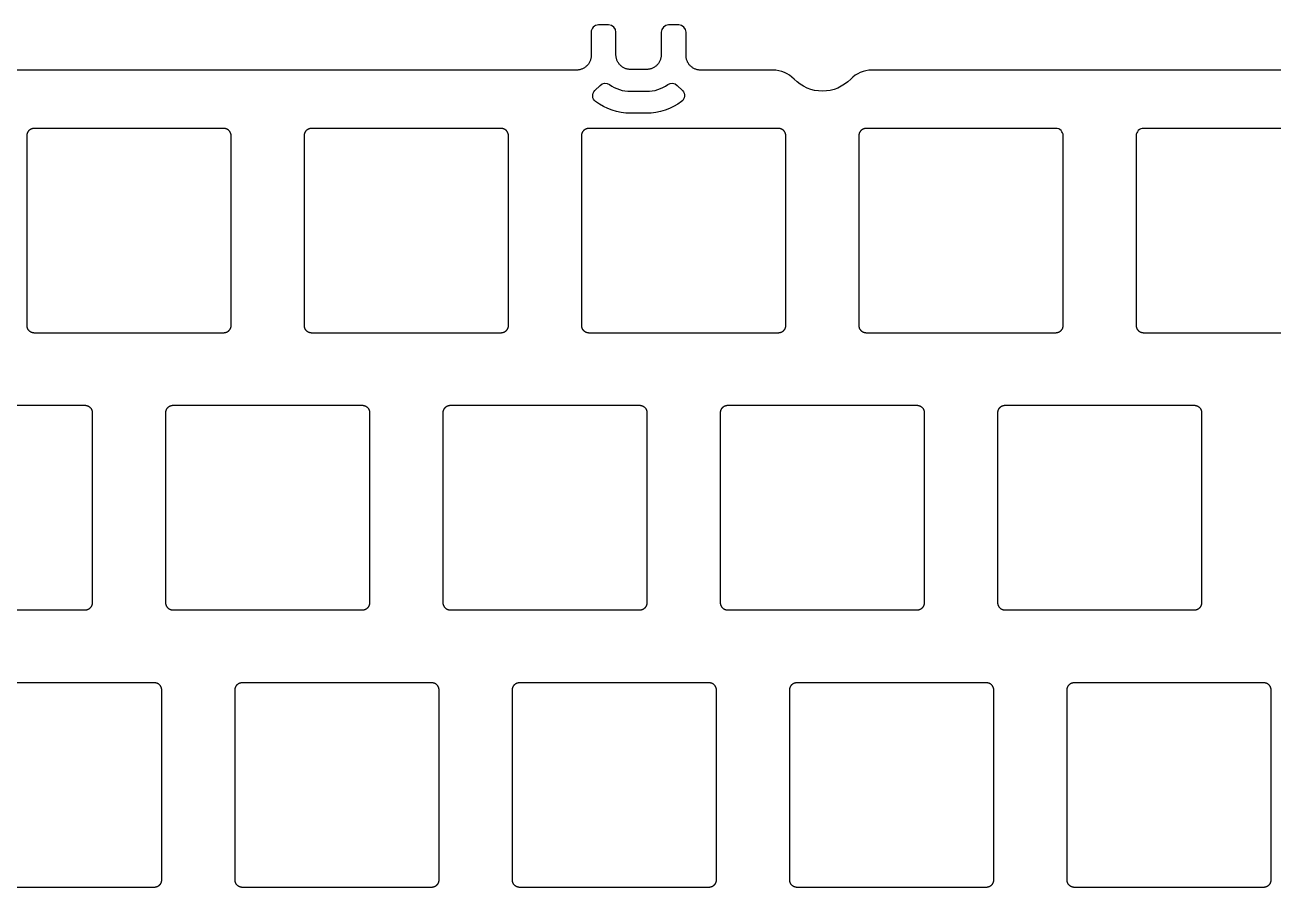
# Model space of a CAD drawing. Header units: millimetres. Extents: x -150 to 155, y -52 to 53.
# Drawn here: x 4.8 to 90.3, y -6.5 to 52.6 of the extents above; entities that cross this region are included whole.
import ezdxf

# ---------------------------------------------------------------- set-up
doc = ezdxf.new("R2010")
doc.units = ezdxf.units.MM
doc.layers.add('图层 01', color=12, linetype='Continuous')

msp = doc.modelspace()

# ---------------------------------------------------------------- linework, layer by layer
at = {"layer": '图层 01'}
for p, q in [((44.81090765569809, 52.55978015515061, 163.593245652259), (44.11090825077758, 52.55978015515018, 163.5932456522591)), ((49.61090825060478, 52.55978015515018, 163.5932456522592), (48.91090765548256, 52.55978015515061, 163.593245652259)), ((43.61090825077804, 52.0597795601142, 163.5932375951024), (43.61091020713206, 50.4660561720369, 163.5932111077866)), ((45.31090765571275, 50.50977229120491, 163.5931611686503), (45.31090765569809, 52.05978015556031, 163.5932255371141)), ((48.41090765548256, 52.05978015555942, 163.5932255371141), (48.41090765546823, 50.50977229145408, 163.59316116865)), ((50.11091020696222, 50.46605307105417, 163.5932110444581), (50.11090825060432, 52.05978075031442, 163.5932375803625)), ((42.61091020713559, 49.46605462212241, 163.5931999049938), (-37.60180401652076, 49.46605462194779, 163.5931997946173)), ((47.41090765546823, 49.50977229146227, 163.5931391294482), (46.31090765571298, 49.50977229146142, 163.5931391294481)), ((56.06934161506273, 49.46605462194279, 163.5931997994124), (51.11091020696164, 49.46605462194321, 163.5931997945843)), ((131.3239671643296, 49.46605462194369, 163.5931998726907), (62.83800406836713, 49.46605462194279, 163.5931998060033)), ((46.31090765400393, 48.00977229122768, 163.5931458424099), (47.41090765546892, 48.00977229122768, 163.5931458424099)), ((47.41090765538911, 46.50977229122768, 163.5931458424103), (46.31090765158683, 46.50977229122719, 163.5931458424102)), ((75.44820163582972, 45.46605462194321, 163.5931350822513), (62.44820163582926, 45.46605462194228, 163.5931350822495)), ((94.44820163582926, 45.4660546219437, 163.5931350822539), (81.44820163582995, 45.46605462194278, 163.5931350822522)), ((75.94820163582949, 31.9660546220797, 163.5930740151336), (75.94820163582949, 44.96605462194728, 163.5931328205063)), ((80.94820163582926, 44.96605462194779, 163.5931328205071), (80.94820163582926, 31.96605462208012, 163.5930740151342))]:
    msp.add_line(p, q, dxfattribs=at)
for points in [[(43.86141791186207, 48.0602825534732), (44.21925758815973, 48.41812222927669)], [(49.50255772167816, 48.41812222457869), (49.86039739809939, 48.06028254807768)]]:
    msp.add_lwpolyline(points, dxfattribs=at)
at = {"layer": '图层 01', "extrusion": (-2.42e-14, -1.6114294306e-05, 0.9999999998701646)}
msp.add_arc((44.11090825078154, 52.06241633803301, 163.5923986672516), 0.5, 90, 180.0000681935545, dxfattribs=at)
at = {"layer": '图层 01', "extrusion": (1e-14, -4.02302897786e-05, 0.9999999991907619)}
msp.add_arc((44.81090765569656, 52.06636151629624, 163.5911310246872), 0.5, 5.732123e-10, 90, dxfattribs=at)
at = {"layer": '图层 01', "extrusion": (9.2e-15, -4.02302898355e-05, 0.9999999991907619)}
msp.add_arc((48.91090765548105, 52.06636151630554, 163.5911310246842), 0.5, 90, 179.999999999531, dxfattribs=at)
at = {"layer": '图层 01', "extrusion": (6.77e-14, -1.61438123545e-05, 0.9999999998696887)}
msp.add_arc((49.6109082505937, 52.06242116696167, 163.5923971157164), 0.5, 6.81935024766e-05, 90, dxfattribs=at)
at = {"layer": '图层 01'}
for centre, radius, start, end in [((56.06934161506273, 47.46605462194279, 163.5931998026139), 2, 43.68502448767969, 90), ((62.83800406836792, 47.46605462194321, 163.5931998092048), 2, 90.00000000001953, 136.314975731624), ((46.31090766206193, 50.5097722974495, 163.5931458424098), 2.500000006221852, 234.5940681282981, 269.9999998153214), ((47.41090765573585, 50.50977229108307, 163.5931458424098), 2.499999999854936, 269.9999999938836, 305.4059317649646)]:
    msp.add_arc(centre, radius, start, end, dxfattribs=at)
at = {"layer": '图层 01', "extrusion": (0, 0, -1)}
for centre, radius, start, end in [((-59.45367293109097, 50.69849992980912, -163.5931998050249), 2.68000012019154, 270.0000026961951, 316.3149755123134), ((-59.45367277025411, 50.6984998879264, -163.5931998050253), 2.680000078308693, 223.6850242683644, 269.999999257664), ((-44.21497130221223, 47.70672916263476, -163.5931458424101), 0.500000000000406, 306.7867893886049, 45.00000003946365), ((-44.57281097850887, 48.064568838441, -163.5931458424101), 0.4999999999991199, 45.00000003946365, 125.4059318717914), ((-49.14900433104572, 48.06456883402541, -163.5931458424101), 0.499999999999763, 54.59406823488357, 135.0000000063746), ((-49.50684400746627, 47.70672915752515, -163.5931458424099), 0.5, 135.0000000064598, 233.2132107097109), ((-46.31090766327088, 50.50977229865549, -163.5931458424098), 4.000000007428752, 270.0000001673585, 306.7867893886058), ((-47.41090765577553, 50.50977229104117, -163.5931458424099), 3.999999999814917, 233.2132107096712, 270.0000000055367)]:
    msp.add_arc(centre, radius, start, end, dxfattribs=at)
at = {"layer": '图层 01', "extrusion": (-1.61e-13, -4.5234901567e-06, 0.9999999999897692)}
msp.add_arc((75.44820163585628, 44.96679463341376, 163.5929294153148), 0.5, 0, 90.00000000002605, dxfattribs=at)
at = {"layer": '图层 01', "extrusion": (-1.041e-13, -4.5234902704e-06, 0.9999999999897692)}
msp.add_arc((81.44820163584664, 44.96679463343198, 163.5929294153144), 0.5, 89.99999999994789, 179.9999999999479, dxfattribs=at)
at = {"layer": '图层 01', "extrusion": (-5.6013879113e-06, -5.6013961979e-06, 0.9999999999686243)}
msp.add_rational_spline([(43.61091020713206, 50.4660561720369, 163.5932111077866), (43.61091175753938, 49.46605462187981, 163.5932055063904), (42.61091020713559, 49.46605462212241, 163.5931999049938)], [1, 0.7071062330364335, 1], degree=2, dxfattribs=at)
at = {"layer": '图层 01', "extrusion": (-1.10196013453e-05, 1.10196008905e-05, -0.9999999998785684)}
msp.add_rational_spline([(46.31090765571298, 49.50977229146142, 163.5931391294481), (45.31090765572185, 49.5097722913382, 163.5931501490494), (45.31090765571275, 50.50977229120491, 163.5931611686503)], [1, 0.7071067811896875, 1], degree=2, dxfattribs=at)
at = {"layer": '图层 01', "extrusion": (1.10196008892e-05, 1.10196010028e-05, -0.9999999998785684)}
msp.add_rational_spline([(48.41090765546823, 50.50977229145408, 163.59316116865), (48.41090765545868, 49.50977229146374, 163.5931501490491), (47.41090765546823, 49.50977229146227, 163.5931391294482)], [1, 0.707106781190011, 1], degree=2, dxfattribs=at)
at = {"layer": '图层 01', "extrusion": (-5.6249455122e-06, 5.6249370187e-06, -0.9999999999683602)}
msp.add_rational_spline([(51.11091020696164, 49.46605462194321, 163.5931997945843), (50.1109117573626, 49.46605462170021, 163.5932054195211), (50.11091020696222, 50.46605307105417, 163.5932110444581)], [1, 0.7071073293364412, 1], degree=2, dxfattribs=at)
at = {"layer": '图层 01', "extrusion": (0, 4.5234905883e-06, -0.9999999999897689)}
msp.add_rational_spline([(5.448201635829263, 45.46605462194228, 163.5931350822414), (4.948201635829491, 45.46605462194261, 163.5931350822414), (4.948201635829491, 44.96605462194779, 163.5931328204961)], [1, 0.7071067811863851, 1], degree=2, dxfattribs=at)
at = {"layer": '图层 01'}
for points in [[(18.44820163582972, 45.46605462194321, 163.5931350822431), (11.94820163582949, 45.46605462194228, 163.5931350822423), (5.448201635829263, 45.46605462194228, 163.5931350822414)], [(37.44820163582949, 45.46605462194228, 163.593135082246), (30.94820163582949, 45.46605462194228, 163.5931350822451), (24.44820163582949, 45.46605462194321, 163.593135082244)], [(56.44820163582915, 45.46605462194278, 163.5931350822485), (49.94820163582926, 45.4660546219437, 163.5931350822478), (43.44820163582949, 45.4660546219437, 163.5931350822468)], [(5.448201635829491, 31.46605462208561, 163.5930717533786), (11.94820163582949, 31.46605462208598, 163.5930717533795), (18.44820163582949, 31.4660546220851, 163.5930717533804)], [(24.44820163582949, 31.46605462208598, 163.5930717533813), (30.94820163582927, 31.46605462208561, 163.5930717533822), (37.44820163582915, 31.46605462208598, 163.593071753383)], [(43.44820163582949, 31.4660546220851, 163.593071753384), (49.94820163582949, 31.46605462208652, 163.5930717533849), (56.44820163582926, 31.46605462208561, 163.593071753386)], [(62.44820163582949, 31.46605462208652, 163.5930717533866), (68.94820163582949, 31.4660546220851, 163.5930717533875), (75.44820163582949, 31.46605462208652, 163.5930717533885)], [(81.44820163582926, 31.46605462208561, 163.5930717533895), (87.94820163582926, 31.46605462208652, 163.5930717533903), (94.44820163582926, 31.4660546220851, 163.5930717533911)], [(8.953201635829032, 26.46605462213648, 163.5930491359281), (2.453201635829373, 26.4660546221379, 163.593049135927), (-4.046798364170399, 26.46605462213648, 163.5930491359262)], [(27.95320163582938, 26.4660546221379, 163.5930491359306), (21.45320163582937, 26.46605462213648, 163.5930491359299), (14.95320163582914, 26.46605462213742, 163.5930491359289)], [(46.9532016358296, 26.46605462213648, 163.5930491359336), (40.45320163582937, 26.46605462213742, 163.5930491359325), (33.95320163582937, 26.46605462213648, 163.5930491359317)], [(65.95320163582937, 26.4660546221379, 163.5930491359361), (59.45320163582938, 26.46605462213742, 163.5930491359353), (52.9532016358296, 26.4660546221379, 163.5930491359341)], [(84.95320163582936, 26.46605462213742, 163.5930491359388), (78.45320163582915, 26.4660546221379, 163.5930491359379), (71.95320163582903, 26.46605462213699, 163.5930491359372)], [(-4.046798364170854, 12.46605462227978, 163.5929858070632), (2.453201635829145, 12.46605462228112, 163.5929858070642), (8.953201635829146, 12.46605462228018, 163.5929858070652)], [(14.95320163582937, 12.46605462227978, 163.592985807066), (21.45320163582937, 12.46605462227978, 163.5929858070669), (27.95320163582938, 12.46605462228112, 163.5929858070679)], [(33.95320163582915, 12.46605462228018, 163.5929858070688), (40.45320163582914, 12.46605462228018, 163.5929858070696), (46.95320163582914, 12.46605462227978, 163.5929858070705)], [(52.95320163582914, 12.46605462228018, 163.5929858070714), (59.45320163582938, 12.46605462228018, 163.5929858070724), (65.95320163582937, 12.46605462228069, 163.5929858070732)], [(71.95320163582915, 12.46605462228069, 163.5929858070741), (78.45320163582937, 12.46605462227927, 163.5929858070749), (84.95320163582936, 12.46605462228069, 163.592985807076)], [(13.69570163582909, 7.46605462233299, 163.5929631896147), (7.19570163582955, 7.466054622332109, 163.5929631896138), (0.6957016358295505, 7.466054622331085, 163.5929631896127)], [(32.69570163582955, 7.466054622332478, 163.5929631896173), (26.1957016358291, 7.466054622331085, 163.5929631896163), (19.69570163582909, 7.466054622331085, 163.5929631896155)], [(51.6957016358291, 7.466054622331085, 163.59296318962), (45.19570163582909, 7.466054622331085, 163.5929631896192), (38.6957016358291, 7.466054622332478, 163.5929631896181)], [(70.69570163582955, 7.466054622332109, 163.5929631896228), (64.1957016358291, 7.466054622332478, 163.5929631896218), (57.69570163582909, 7.466054622331625, 163.5929631896209)], [(89.6957016358291, 7.46605462233299, 163.5929631896253), (83.1957016358291, 7.466054622332109, 163.5929631896246), (76.6957016358291, 7.466054622331085, 163.5929631896235)], [(0.6957016358290958, -6.533945377525213, 163.5928998607498), (7.195701635829095, -6.533945377525213, 163.5928998607509), (13.69570163582898, -6.533945377525213, 163.5928998607518)], [(19.69570163582909, -6.533945377523821, 163.5928998607525), (26.1957016358291, -6.53394537752473, 163.5928998607534), (32.69570163582898, -6.533945377525213, 163.5928998607545)], [(38.69570163582898, -6.533945377524219, 163.5928998607552), (45.19570163582909, -6.533945377523821, 163.5928998607561), (51.69570163582955, -6.533945377524219, 163.592899860757)], [(57.69570163582909, -6.533945377525213, 163.5928998607581), (64.1957016358291, -6.533945377524219, 163.5928998607588), (70.69570163582955, -6.533945377524219, 163.5928998607598)], [(76.69570163582955, -6.533945377524219, 163.5928998607606), (83.19570163582898, -6.53394537752473, 163.5928998607617), (89.69570163582875, -6.533945377524219, 163.5928998607625)]]:
    msp.add_open_spline(points, degree=2, dxfattribs=at)
at = {"layer": '图层 01', "extrusion": (2.274e-13, 4.5234902473e-06, -0.999999999989769)}
for points, weights in [([(18.94820163582926, 44.9660546219487, 163.593132820498), (18.94820163582938, 45.46605462194179, 163.5931350822432), (18.44820163582972, 45.46605462194321, 163.5931350822431)], [1, 0.7071067811868439, 1]), ([(14.19570163582909, 6.966054622337111, 163.5929609278696), (14.19570163582978, 7.466054622331427, 163.5929631896148), (13.69570163582909, 7.46605462233299, 163.5929631896147)], [1, 0.7071067811864572, 1])]:
    msp.add_rational_spline(points, weights, degree=2, dxfattribs=at)
at = {"layer": '图层 01', "extrusion": (1.705e-13, -4.523490361e-06, 0.999999999989769)}
msp.add_rational_spline([(24.44820163582949, 45.46605462194321, 163.593135082244), (23.9482016358295, 45.4660546219416, 163.5931350822441), (23.94820163582949, 44.96605462194779, 163.5931328204989)], [1, 0.707106781186241, 1], degree=2, dxfattribs=at)
at = {"layer": '图层 01', "extrusion": (-1.705e-13, 4.5234905883e-06, -0.9999999999897689)}
msp.add_rational_spline([(37.94820163582926, 44.96605462194918, 163.5931328205006), (37.94820163582961, 45.46605462194318, 163.5931350822459), (37.44820163582949, 45.46605462194228, 163.593135082246)], [1, 0.7071067811867184, 1], degree=2, dxfattribs=at)
at = {"layer": '图层 01', "extrusion": (0, -4.5234906452e-06, 0.999999999989769)}
msp.add_rational_spline([(43.44820163582949, 45.4660546219437, 163.5931350822468), (42.94820163582961, 45.46605462194162, 163.5931350822468), (42.94820163582949, 44.9660546219487, 163.5931328205015)], [1, 0.7071067811864471, 1], degree=2, dxfattribs=at)
at = {"layer": '图层 01', "extrusion": (0, 4.523489963e-06, -0.9999999999897692)}
msp.add_rational_spline([(56.94820163582915, 44.96605462194779, 163.5931328205036), (56.94820163582949, 45.46605462194324, 163.5931350822485), (56.44820163582915, 45.46605462194278, 163.5931350822485)], [1, 0.7071067811862612, 1], degree=2, dxfattribs=at)
at = {"layer": '图层 01', "extrusion": (2.274e-13, 4.5234908157e-06, -0.9999999999897689)}
msp.add_rational_spline([(62.44820163582926, 45.46605462194228, 163.5931350822495), (61.94820163582949, 45.46605462194278, 163.5931350822494), (61.94820163582949, 44.96605462194918, 163.593132820504)], [1, 0.7071067811863717, 1], degree=2, dxfattribs=at)
at = {"layer": '图层 01', "extrusion": (-1, 0, 0)}
for points in [[(4.948201635829491, 44.96605462194779, 163.5931328204961), (4.948201635829491, 38.46605462201512, 163.5931034178099), (4.948201635829491, 31.96605462208061, 163.5930740151235)], [(37.94820163582926, 31.96605462208097, 163.5930740151282), (37.94820163582926, 38.46605462201561, 163.5931034178145), (37.94820163582926, 44.96605462194918, 163.5931328205006)], [(42.94820163582949, 44.9660546219487, 163.5931328205015), (42.94820163582949, 38.46605462201512, 163.5931034178154), (42.94820163582949, 31.96605462208097, 163.5930740151289)], [(61.94820163582949, 44.96605462194918, 163.593132820504), (61.94820163582949, 38.46605462201561, 163.5931034178179), (61.94820163582949, 31.96605462208012, 163.5930740151316)], [(9.453201635829146, 12.96605462227569, 163.5929880688103), (9.453201635829146, 19.466054622207, 163.5930174714968), (9.453201635829146, 25.96605462214291, 163.5930468741829)], [(33.45320163582937, 25.966054622142, 163.5930468741862), (33.45320163582937, 19.4660546222079, 163.5930174715001), (33.45320163582937, 12.96605462227569, 163.5929880688137)], [(52.45320163582937, 25.9660546221424, 163.593046874189), (52.45320163582937, 19.46605462220879, 163.5930174715026), (52.45320163582937, 12.96605462227521, 163.5929880688163)], [(33.19570163582955, -6.033945377529732, 163.5929021224996), (33.19570163582955, 0.4660546224029929, 163.5929315251859), (33.19570163582955, 6.966054622336599, 163.5929609278725)], [(57.19570163582955, 6.966054622337992, 163.5929609278759), (57.19570163582955, 0.4660546224039024, 163.5929315251894), (57.19570163582955, -6.033945377528795, 163.5929021225031)], [(71.19570163582955, -6.033945377529221, 163.5929021225052), (71.19570163582955, 0.4660546224021119, 163.5929315251915), (71.19570163582955, 6.966054622336599, 163.5929609278779)], [(76.19570163582955, 6.966054622337111, 163.5929609278786), (76.19570163582955, 0.4660546224029929, 163.5929315251921), (76.19570163582955, -6.033945377528795, 163.5929021225059)], [(90.1957016358291, -6.033945377530216, 163.5929021225078), (90.1957016358291, 0.4660546224024813, 163.5929315251941), (90.1957016358291, 6.966054622336599, 163.5929609278805)]]:
    msp.add_open_spline(points, degree=2, dxfattribs=at)
at = {"layer": '图层 01', "extrusion": (-1, -1.75e-14, 0)}
for points in [[(18.94820163582949, 31.96605462208097, 163.5930740151255), (18.94820163582926, 38.46605462201512, 163.593103417812), (18.94820163582926, 44.9660546219487, 163.593132820498)], [(85.45320163582937, 12.96605462227521, 163.592988068821), (85.45320163582915, 19.4660546222079, 163.5930174715075), (85.45320163582915, 25.966054622142, 163.5930468741936)]]:
    msp.add_open_spline(points, degree=2, dxfattribs=at)
at = {"layer": '图层 01', "extrusion": (-1, 1.75e-14, 0)}
for points in [[(23.94820163582949, 44.96605462194779, 163.5931328204989), (23.94820163582949, 38.46605462201461, 163.5931034178127), (23.94820163582926, 31.96605462208097, 163.5930740151261)], [(14.45320163582937, 25.9660546221424, 163.5930468741835), (14.45320163582937, 19.46605462220879, 163.5930174714973), (14.45320163582914, 12.96605462227521, 163.592988068811)], [(28.45320163582915, 12.96605462227478, 163.5929880688129), (28.45320163582938, 19.4660546222079, 163.5930174714993), (28.45320163582938, 25.966054622142, 163.5930468741856)], [(66.45320163582915, 12.96605462227521, 163.5929880688184), (66.45320163582937, 19.46605462220927, 163.5930174715046), (66.45320163582937, 25.966054622142, 163.593046874191)], [(71.45320163582937, 25.9660546221424, 163.5930468741918), (71.45320163582915, 19.46605462220927, 163.5930174715053), (71.45320163582915, 12.96605462227521, 163.5929880688192)]]:
    msp.add_open_spline(points, degree=2, dxfattribs=at)
at = {"layer": '图层 01', "extrusion": (-1, -8.7e-15, 0)}
msp.add_open_spline([(56.94820163582926, 31.96605462208061, 163.5930740151308), (56.94820163582926, 38.46605462201512, 163.5931034178173), (56.94820163582915, 44.96605462194779, 163.5931328205036)], degree=2, dxfattribs=at)
at = {"layer": '图层 01', "extrusion": (0, 4.5234897925e-06, -0.999999999989769)}
msp.add_rational_spline([(4.948201635829491, 31.96605462208061, 163.5930740151235), (4.948201635829491, 31.46605462208598, 163.5930717533786), (5.448201635829491, 31.46605462208561, 163.5930717533786)], [1, 0.7071067811863488, 1], degree=2, dxfattribs=at)
at = {"layer": '图层 01', "extrusion": (0, -4.5234901904e-06, 0.9999999999897692)}
msp.add_rational_spline([(18.44820163582949, 31.4660546220851, 163.5930717533804), (18.9482016358296, 31.46605462208629, 163.5930717533804), (18.94820163582949, 31.96605462208097, 163.5930740151255)], [1, 0.7071067811865664, 1], degree=2, dxfattribs=at)
at = {"layer": '图层 01', "extrusion": (3.979e-13, 4.5234901336e-06, -0.999999999989769)}
msp.add_rational_spline([(23.94820163582926, 31.96605462208097, 163.5930740151261), (23.94820163582938, 31.46605462208498, 163.5930717533811), (24.44820163582949, 31.46605462208598, 163.5930717533813)], [1, 0.7071067811860904, 1], degree=2, dxfattribs=at)
at = {"layer": '图层 01', "extrusion": (-1.705e-13, -4.5234901904e-06, 0.999999999989769)}
msp.add_rational_spline([(37.44820163582915, 31.46605462208598, 163.593071753383), (37.94820163582926, 31.4660546220863, 163.5930717533831), (37.94820163582926, 31.96605462208097, 163.5930740151282)], [1, 0.7071067811867234, 1], degree=2, dxfattribs=at)
at = {"layer": '图层 01', "extrusion": (2.274e-13, 4.5234900199e-06, -0.999999999989769)}
msp.add_rational_spline([(42.94820163582949, 31.96605462208097, 163.5930740151289), (42.94820163582961, 31.46605462208629, 163.5930717533839), (43.44820163582949, 31.4660546220851, 163.593071753384)], [1, 0.707106781186422, 1], degree=2, dxfattribs=at)
at = {"layer": '图层 01', "extrusion": (0, -4.523489622e-06, 0.999999999989769)}
msp.add_rational_spline([(56.44820163582926, 31.46605462208561, 163.593071753386), (56.9482016358296, 31.46605462208498, 163.593071753386), (56.94820163582926, 31.96605462208061, 163.5930740151308)], [1, 0.7071067811865677, 1], degree=2, dxfattribs=at)
at = {"layer": '图层 01', "extrusion": (-3.979e-13, -4.523490361e-06, 0.999999999989769)}
msp.add_rational_spline([(61.94820163582949, 31.96605462208012, 163.5930740151316), (61.94820163582938, 31.46605462208561, 163.5930717533864), (62.44820163582949, 31.46605462208652, 163.5930717533866)], [1, 0.707106781186231, 1], degree=2, dxfattribs=at)
at = {"layer": '图层 01', "extrusion": (-3.979e-13, -4.5234899631e-06, 0.9999999999897692)}
msp.add_rational_spline([(75.44820163582949, 31.46605462208652, 163.5930717533885), (75.9482016358296, 31.46605462208512, 163.5930717533887), (75.94820163582949, 31.9660546220797, 163.5930740151336)], [1, 0.7071067811865777, 1], degree=2, dxfattribs=at)
at = {"layer": '图层 01', "extrusion": (1.1937e-12, 4.5234904178e-06, -0.999999999989769)}
msp.add_rational_spline([(80.94820163582926, 31.96605462208012, 163.5930740151342), (80.9482016358296, 31.46605462208552, 163.593071753389), (81.44820163582926, 31.46605462208561, 163.5930717533895)], [1, 0.707106781186829, 1], degree=2, dxfattribs=at)
at = {"layer": '图层 01', "extrusion": (-1.705e-13, 4.5234901904e-06, -0.9999999999897692)}
msp.add_rational_spline([(9.453201635829146, 25.96605462214291, 163.5930468741829), (9.4532016358296, 26.46605462213853, 163.593049135928), (8.953201635829032, 26.46605462213648, 163.5930491359281)], [1, 0.707106781186353, 1], degree=2, dxfattribs=at)
at = {"layer": '图层 01', "extrusion": (0, -4.5234908157e-06, 0.999999999989769)}
msp.add_rational_spline([(14.95320163582914, 26.46605462213742, 163.5930491359289), (14.4532016358296, 26.46605462213691, 163.5930491359289), (14.45320163582937, 25.9660546221424, 163.5930468741835)], [1, 0.7071067811867259, 1], degree=2, dxfattribs=at)
at = {"layer": '图层 01', "extrusion": (6.253e-13, 4.5234905883e-06, -0.9999999999897689)}
msp.add_rational_spline([(28.45320163582938, 25.966054622142, 163.5930468741856), (28.45320163582972, 26.46605462213569, 163.5930491359309), (27.95320163582938, 26.4660546221379, 163.5930491359306)], [1, 0.7071067811866732, 1], degree=2, dxfattribs=at)
at = {"layer": '图层 01', "extrusion": (-5.684e-13, -4.5234904178e-06, 0.999999999989769)}
msp.add_rational_spline([(33.95320163582937, 26.46605462213648, 163.5930491359317), (33.45320163582983, 26.46605462213631, 163.5930491359314), (33.45320163582937, 25.966054622142, 163.5930468741862)], [1, 0.7071067811865602, 1], degree=2, dxfattribs=at)
at = {"layer": '图层 01', "extrusion": (5.684e-13, -4.5234897925e-06, 0.999999999989769)}
msp.add_rational_spline([(47.4532016358296, 25.966054622142, 163.5930468741884), (47.45320163582927, 26.46605462213649, 163.5930491359333), (46.9532016358296, 26.46605462213648, 163.5930491359336)], [1, 0.7071067811872008, 1], degree=2, dxfattribs=at)
at = {"layer": '图层 01', "extrusion": (-1, 3.5e-14, 0)}
for points in [[(47.45320163582914, 12.96605462227521, 163.5929880688158), (47.45320163582937, 19.46605462220879, 163.593017471502), (47.4532016358296, 25.966054622142, 163.5930468741884)], [(19.19570163582955, 6.966054622337111, 163.5929609278705), (19.19570163582955, 0.4660546224024813, 163.592931525184), (19.19570163582909, -6.033945377528795, 163.5929021224977)], [(38.19570163582955, 6.966054622336116, 163.5929609278731), (38.19570163582909, 0.4660546224021119, 163.5929315251867), (38.19570163582909, -6.033945377530216, 163.5929021225003)]]:
    msp.add_open_spline(points, degree=2, dxfattribs=at)
at = {"layer": '图层 01', "extrusion": (2.274e-13, -4.5234904178e-06, 0.999999999989769)}
msp.add_rational_spline([(52.9532016358296, 26.4660546221379, 163.5930491359341), (52.45320163582949, 26.46605462213699, 163.5930491359342), (52.45320163582937, 25.9660546221424, 163.593046874189)], [1, 0.7071067811863918, 1], degree=2, dxfattribs=at)
at = {"layer": '图层 01', "extrusion": (1.705e-13, 4.523490361e-06, -0.9999999999897692)}
msp.add_rational_spline([(66.45320163582937, 25.966054622142, 163.593046874191), (66.4532016358296, 26.46605462213714, 163.5930491359362), (65.95320163582937, 26.4660546221379, 163.5930491359361)], [1, 0.7071067811865124, 1], degree=2, dxfattribs=at)
at = {"layer": '图层 01', "extrusion": (-5.684e-13, -4.5234901904e-06, 0.999999999989769)}
for points, weights in [([(71.95320163582903, 26.46605462213699, 163.5930491359372), (71.45320163582949, 26.4660546221385, 163.5930491359369), (71.45320163582937, 25.9660546221424, 163.5930468741918)], [1, 0.7071067811866985, 1]), ([(33.19570163582955, 6.966054622336599, 163.5929609278725), (33.19570163582955, 7.46605462233117, 163.5929631896176), (32.69570163582955, 7.466054622332478, 163.5929631896173)], [1, 0.7071067811870752, 1])]:
    msp.add_rational_spline(points, weights, degree=2, dxfattribs=at)
at = {"layer": '图层 01', "extrusion": (-2.842e-13, 4.5234901904e-06, -0.9999999999897692)}
msp.add_rational_spline([(85.45320163582915, 25.966054622142, 163.5930468741936), (85.45320163582927, 26.46605462213611, 163.5930491359387), (84.95320163582936, 26.46605462213742, 163.5930491359388)], [1, 0.7071067811867083, 1], degree=2, dxfattribs=at)
at = {"layer": '图层 01', "extrusion": (3.979e-13, -4.5234906452e-06, 0.9999999999897689)}
msp.add_rational_spline([(8.953201635829146, 12.46605462228018, 163.5929858070652), (9.4532016358296, 12.46605462228081, 163.592985807065), (9.453201635829146, 12.96605462227569, 163.5929880688103)], [1, 0.7071067811865375, 1], degree=2, dxfattribs=at)
at = {"layer": '图层 01', "extrusion": (6.253e-13, 4.5234905883e-06, -0.999999999989769)}
msp.add_rational_spline([(14.45320163582914, 12.96605462227521, 163.592988068811), (14.45320163582937, 12.46605462228001, 163.5929858070657), (14.95320163582937, 12.46605462227978, 163.592985807066)], [1, 0.7071067811865124, 1], degree=2, dxfattribs=at)
at = {"layer": '图层 01', "extrusion": (0, -4.5234899631e-06, 0.9999999999897692)}
msp.add_rational_spline([(27.95320163582938, 12.46605462228112, 163.5929858070679), (28.45320163582972, 12.46605462228101, 163.5929858070679), (28.45320163582915, 12.96605462227478, 163.5929880688129)], [1, 0.7071067811866909, 1], degree=2, dxfattribs=at)
at = {"layer": '图层 01', "extrusion": (-6.253e-13, -4.5234904178e-06, 0.9999999999897689)}
msp.add_rational_spline([(33.45320163582937, 12.96605462227569, 163.5929880688137), (33.45320163582926, 12.46605462227961, 163.5929858070685), (33.95320163582915, 12.46605462228018, 163.5929858070688)], [1, 0.7071067811861909, 1], degree=2, dxfattribs=at)
at = {"layer": '图层 01', "extrusion": (-1.705e-13, -4.5234904178e-06, 0.9999999999897689)}
for points, weights in [([(46.95320163582914, 12.46605462227978, 163.5929858070705), (47.45320163582937, 12.46605462227978, 163.5929858070706), (47.45320163582914, 12.96605462227521, 163.5929880688158)], [1, 0.7071067811865677, 1]), ([(89.69570163582875, -6.533945377524219, 163.5928998607625), (90.19570163582978, -6.533945377525612, 163.5928998607626), (90.1957016358291, -6.033945377530216, 163.5929021225078)], [1, 0.7071067811857437, 1])]:
    msp.add_rational_spline(points, weights, degree=2, dxfattribs=at)
at = {"layer": '图层 01', "extrusion": (3.979e-13, 4.5234902473e-06, -0.999999999989769)}
msp.add_rational_spline([(52.45320163582937, 12.96605462227521, 163.5929880688163), (52.4532016358297, 12.46605462228001, 163.5929858070712), (52.95320163582914, 12.46605462228018, 163.5929858070714)], [1, 0.7071067811866782, 1], degree=2, dxfattribs=at)
at = {"layer": '图层 01', "extrusion": (-2.274e-13, -4.5234901336e-06, 0.999999999989769)}
msp.add_rational_spline([(65.95320163582937, 12.46605462228069, 163.5929858070732), (66.45320163582926, 12.46605462228052, 163.5929858070733), (66.45320163582915, 12.96605462227521, 163.5929880688184)], [1, 0.7071067811866933, 1], degree=2, dxfattribs=at)
at = {"layer": '图层 01', "extrusion": (0, 4.5234901904e-06, -0.999999999989769)}
msp.add_rational_spline([(71.45320163582915, 12.96605462227521, 163.5929880688192), (71.45320163582937, 12.46605462227978, 163.5929858070741), (71.95320163582915, 12.46605462228069, 163.5929858070741)], [1, 0.7071067811865074, 1], degree=2, dxfattribs=at)
at = {"layer": '图层 01', "extrusion": (0, -4.5234900199e-06, 0.9999999999897692)}
msp.add_rational_spline([(84.95320163582936, 12.46605462228069, 163.592985807076), (85.45320163582949, 12.46605462228027, 163.592985807076), (85.45320163582937, 12.96605462227521, 163.592988068821)], [1, 0.7071067811866883, 1], degree=2, dxfattribs=at)
at = {"layer": '图层 01', "extrusion": (-1, -3.5e-14, 0)}
for points in [[(14.19570163582955, -6.033945377529221, 163.592902122497), (14.19570163582955, 0.4660546224021119, 163.5929315251834), (14.19570163582909, 6.966054622337111, 163.5929609278696)], [(52.19570163582955, -6.033945377528795, 163.5929021225024), (52.19570163582955, 0.4660546224035329, 163.5929315251887), (52.19570163582909, 6.96605462233748, 163.5929609278752)]]:
    msp.add_open_spline(points, degree=2, dxfattribs=at)
at = {"layer": '图层 01', "extrusion": (0, 4.5234899631e-06, -0.9999999999897692)}
msp.add_rational_spline([(19.69570163582909, 7.466054622331085, 163.5929631896155), (19.19570163582955, 7.466054622331114, 163.5929631896155), (19.19570163582955, 6.966054622337111, 163.5929609278705)], [1, 0.7071067811865652, 1], degree=2, dxfattribs=at)
at = {"layer": '图层 01', "extrusion": (0, -4.5234900199e-06, 0.999999999989769)}
msp.add_rational_spline([(38.6957016358291, 7.466054622332478, 163.5929631896181), (38.19570163582978, 7.46605462233211, 163.5929631896181), (38.19570163582955, 6.966054622336116, 163.5929609278731)], [1, 0.7071067811867284, 1], degree=2, dxfattribs=at)
at = {"layer": '图层 01', "extrusion": (1.705e-13, 4.5234897925e-06, -0.9999999999897692)}
msp.add_rational_spline([(52.19570163582909, 6.96605462233748, 163.5929609278752), (52.19570163582955, 7.466054622332477, 163.5929631896201), (51.6957016358291, 7.466054622331085, 163.59296318962)], [1, 0.7071067811867887, 1], degree=2, dxfattribs=at)
at = {"layer": '图层 01', "extrusion": (-3.411e-13, 4.523490361e-06, -0.999999999989769)}
msp.add_rational_spline([(57.69570163582909, 7.466054622331625, 163.5929631896209), (57.19570163582954, 7.466054622331796, 163.5929631896211), (57.19570163582955, 6.966054622337992, 163.5929609278759)], [1, 0.7071067811865677, 1], degree=2, dxfattribs=at)
at = {"layer": '图层 01', "extrusion": (2.842e-13, -4.5234895651e-06, 0.999999999989769)}
msp.add_rational_spline([(71.19570163582955, 6.966054622336599, 163.5929609278779), (71.19570163582955, 7.466054622330972, 163.5929631896227), (70.69570163582955, 7.466054622332109, 163.5929631896228)], [1, 0.7071067811870702, 1], degree=2, dxfattribs=at)
at = {"layer": '图层 01', "extrusion": (0, -4.5234898494e-06, 0.999999999989769)}
msp.add_rational_spline([(76.6957016358291, 7.466054622331085, 163.5929631896235), (76.19570163582976, 7.466054622331796, 163.5929631896235), (76.19570163582955, 6.966054622337111, 163.5929609278786)], [1, 0.7071067811865677, 1], degree=2, dxfattribs=at)
at = {"layer": '图层 01', "extrusion": (3.411e-13, 4.5234900199e-06, -0.9999999999897692)}
msp.add_rational_spline([(90.1957016358291, 6.966054622336599, 163.5929609278805), (90.19570163582931, 7.466054622331484, 163.5929631896255), (89.6957016358291, 7.46605462233299, 163.5929631896253)], [1, 0.7071067811872495, 1], degree=2, dxfattribs=at)
at = {"layer": '图层 01', "extrusion": (-1.705e-13, -4.5234901904e-06, 0.9999999999897692)}
msp.add_rational_spline([(13.69570163582898, -6.533945377525213, 163.5928998607518), (14.19570163582955, -6.533945377524787, 163.5928998607519), (14.19570163582955, -6.033945377529221, 163.592902122497)], [1, 0.7071067811864006, 1], degree=2, dxfattribs=at)
at = {"layer": '图层 01', "extrusion": (0, 4.5234903609e-06, -0.999999999989769)}
msp.add_rational_spline([(19.19570163582909, -6.033945377528795, 163.5929021224977), (19.19570163582909, -6.533945377524503, 163.5928998607525), (19.69570163582909, -6.533945377523821, 163.5928998607525)], [1, 0.7071067811859848, 1], degree=2, dxfattribs=at)
at = {"layer": '图层 01', "extrusion": (-1.705e-13, -4.5234900199e-06, 0.9999999999897692)}
msp.add_rational_spline([(32.69570163582898, -6.533945377525213, 163.5928998607545), (33.19570163582978, -6.53394537752473, 163.5928998607545), (33.19570163582955, -6.033945377529732, 163.5929021224996)], [1, 0.7071067811863592, 1], degree=2, dxfattribs=at)
at = {"layer": '图层 01', "extrusion": (-4.548e-13, 4.5234897925e-06, -0.999999999989769)}
msp.add_rational_spline([(38.19570163582909, -6.033945377530216, 163.5929021225003), (38.19570163582955, -6.533945377526208, 163.5928998607554), (38.69570163582898, -6.533945377524219, 163.5928998607552)], [1, 0.7071067811864772, 1], degree=2, dxfattribs=at)
at = {"layer": '图层 01', "extrusion": (-6.253e-13, -4.5234901904e-06, 0.9999999999897692)}
msp.add_rational_spline([(51.69570163582955, -6.533945377524219, 163.592899860757), (52.19570163582978, -6.533945377525611, 163.5928998607573), (52.19570163582955, -6.033945377528795, 163.5929021225024)], [1, 0.7071067811866985, 1], degree=2, dxfattribs=at)
at = {"layer": '图层 01', "extrusion": (1.705e-13, 4.5234901904e-06, -0.999999999989769)}
msp.add_rational_spline([(57.19570163582955, -6.033945377528795, 163.5929021225031), (57.19570163582956, -6.53394537752672, 163.592899860758), (57.69570163582909, -6.533945377525213, 163.5928998607581)], [1, 0.7071067811861456, 1], degree=2, dxfattribs=at)
at = {"layer": '图层 01', "extrusion": (-3.979e-13, -4.5234903609e-06, 0.9999999999897692)}
msp.add_rational_spline([(70.69570163582955, -6.533945377524219, 163.5928998607598), (71.19570163582955, -6.53394537752561, 163.59289986076), (71.19570163582955, -6.033945377529221, 163.5929021225052)], [1, 0.7071067811866883, 1], degree=2, dxfattribs=at)
at = {"layer": '图层 01', "extrusion": (-1.705e-13, -4.5234908157e-06, 0.9999999999897689)}
msp.add_rational_spline([(76.19570163582955, -6.033945377528795, 163.5929021225059), (76.19570163582932, -6.533945377523821, 163.5928998607605), (76.69570163582955, -6.533945377524219, 163.5928998607606)], [1, 0.7071067811859848, 1], degree=2, dxfattribs=at)

doc.saveas('drawing.dxf')
